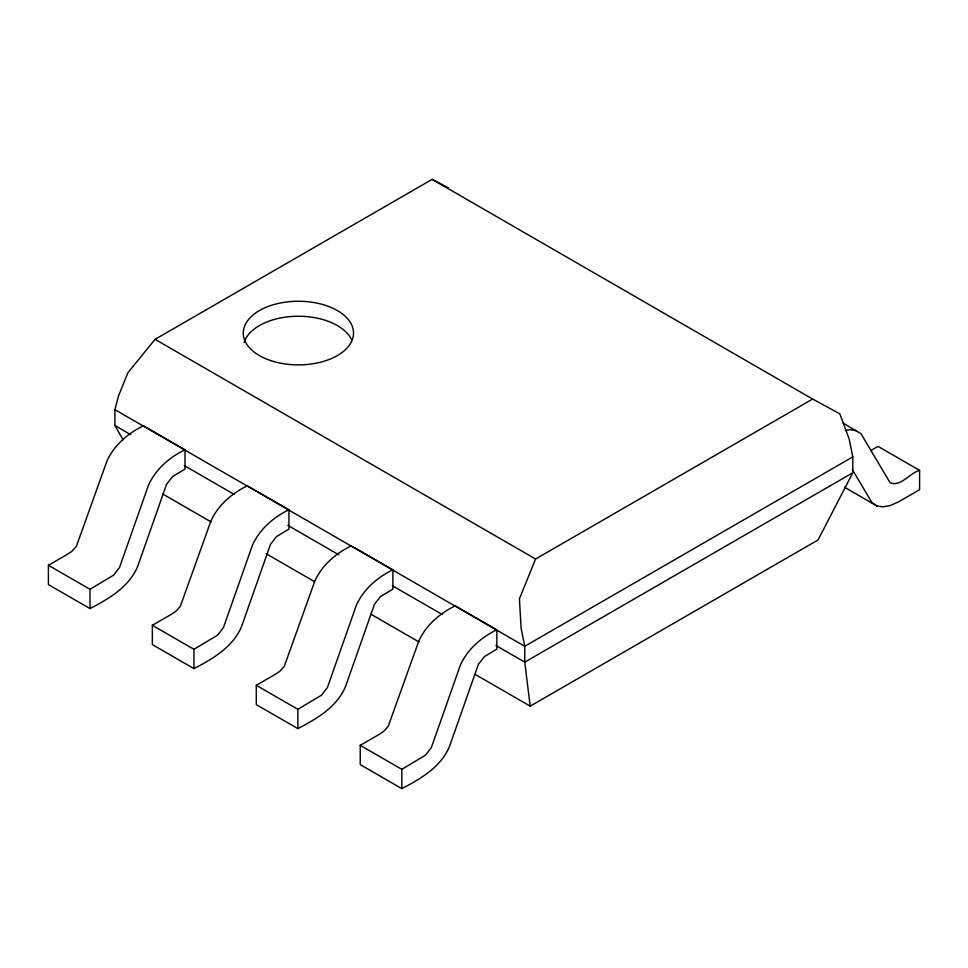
<?xml version="1.0" encoding="UTF-8"?>
<svg xmlns="http://www.w3.org/2000/svg" width="968" height="968" viewBox="0 0 968 968"><rect width="100%" height="100%" fill="white"/><g stroke="black" fill="none" stroke-linecap="round" stroke-linejoin="round"><path stroke-width="1.45" d="M123.045 439.787L114.902 425.521L114.902 409.658L118.544 395.888L127.873 372.753L155.061 339.332L432.127 179.37L448.281 187.78M812.648 399.058L535.582 559.02L519.429 598.817L521.123 628.317L524.753 646.285L524.753 662.148L530.198 706.156L818.033 539.975L852.796 472.759L852.796 456.884L849.166 438.928L839.825 413.832L812.648 399.058L432.127 179.37M184.997 449.781C169.448 457.271 155.812 469.153 148.54 485.041L119.512 567.514L113.619 575.161L89.976 589.294L48.4 565.288L48.4 584.587L89.976 608.594C108.803 598.841 128.659 587.237 137.504 566.861L166.532 484.399L172.534 476.595L184.997 469.093L184.997 449.781L143.421 425.775C127.933 433.386 114.2 445.099 106.964 461.034L76.399 546.291L72.031 551.167L68.171 553.865L48.4 565.288M288.936 509.797C273.387 517.287 259.763 529.169 252.491 545.057L223.463 627.53L217.558 635.177L193.927 649.298L152.351 625.304L152.351 644.603L193.927 668.61C212.754 658.857 232.598 647.253 241.443 626.877L270.471 544.403L276.485 536.611L288.936 529.097L288.936 509.797L247.36 485.791C231.884 493.39 218.139 505.102 210.915 521.05L180.338 606.295L175.982 611.171L172.123 613.881L152.351 625.304M351.311 545.807C335.823 553.406 322.09 565.118 314.854 581.054L284.289 666.311L279.933 671.187L276.062 673.897L256.29 685.308L256.29 704.619L297.866 728.626C316.693 718.861 336.549 707.257 345.394 686.893L374.422 604.419L380.424 596.627L392.887 589.113L392.887 569.813L352.606 546.557M392.887 569.813C377.339 577.303 363.714 589.185 356.43 605.061L327.414 687.534L321.509 695.193L297.866 709.314L256.29 685.308M852.796 456.884L524.753 646.285L114.902 409.658M360.241 745.324L401.817 769.33L425.448 755.209L431.353 747.55L460.381 665.076C467.653 649.189 481.277 637.307 496.838 629.817L496.838 649.129L484.375 656.643L478.361 664.435L449.334 746.909C440.488 767.273 420.644 778.877 401.817 788.63L360.241 764.635L360.241 745.324L380.013 733.913L383.873 731.203L388.228 726.327L418.805 641.07C426.041 625.134 439.774 613.422 455.25 605.811L495.531 629.067M870.607 450.664L878.024 446.381L919.6 470.387L919.6 489.699L898.473 501.884L890.584 505.465L883.24 506.857L876.923 505.961L844.435 487.206M852.796 472.759L524.753 662.148L495.955 645.523M919.6 470.387C910.053 472.662 900.603 487.364 890.064 482.717L861.036 433.761L843.164 423.125M845.379 430.554L849.807 429.719L856.16 430.615M155.061 339.332L535.582 559.02M114.902 425.521L130.619 434.596M184.307 465.596L234.062 494.321M287.75 525.321L338.824 554.797M392.5 585.797L442.267 614.523M162.757 494.019L211.133 521.946M266.055 553.66L314.431 581.587M370.659 614.051L419.047 641.99M475.276 674.454L530.198 706.156M876.923 505.961L872.083 502.84L852.372 469.613M401.817 769.33L401.817 788.63M297.866 709.314L297.866 728.626M193.927 649.298L193.927 668.61M89.976 589.294L89.976 608.594M244.118 342.539A55.128 31.823 0 0 1 296.002 316.282A55.128 31.823 0 0 1 351.65 339.841M270.834 360.628A55.128 31.823 0 0 0 353.526 333.065A55.128 31.823 0 0 0 270.834 305.513A55.128 31.823 0 0 0 270.834 360.628"/></g></svg>
